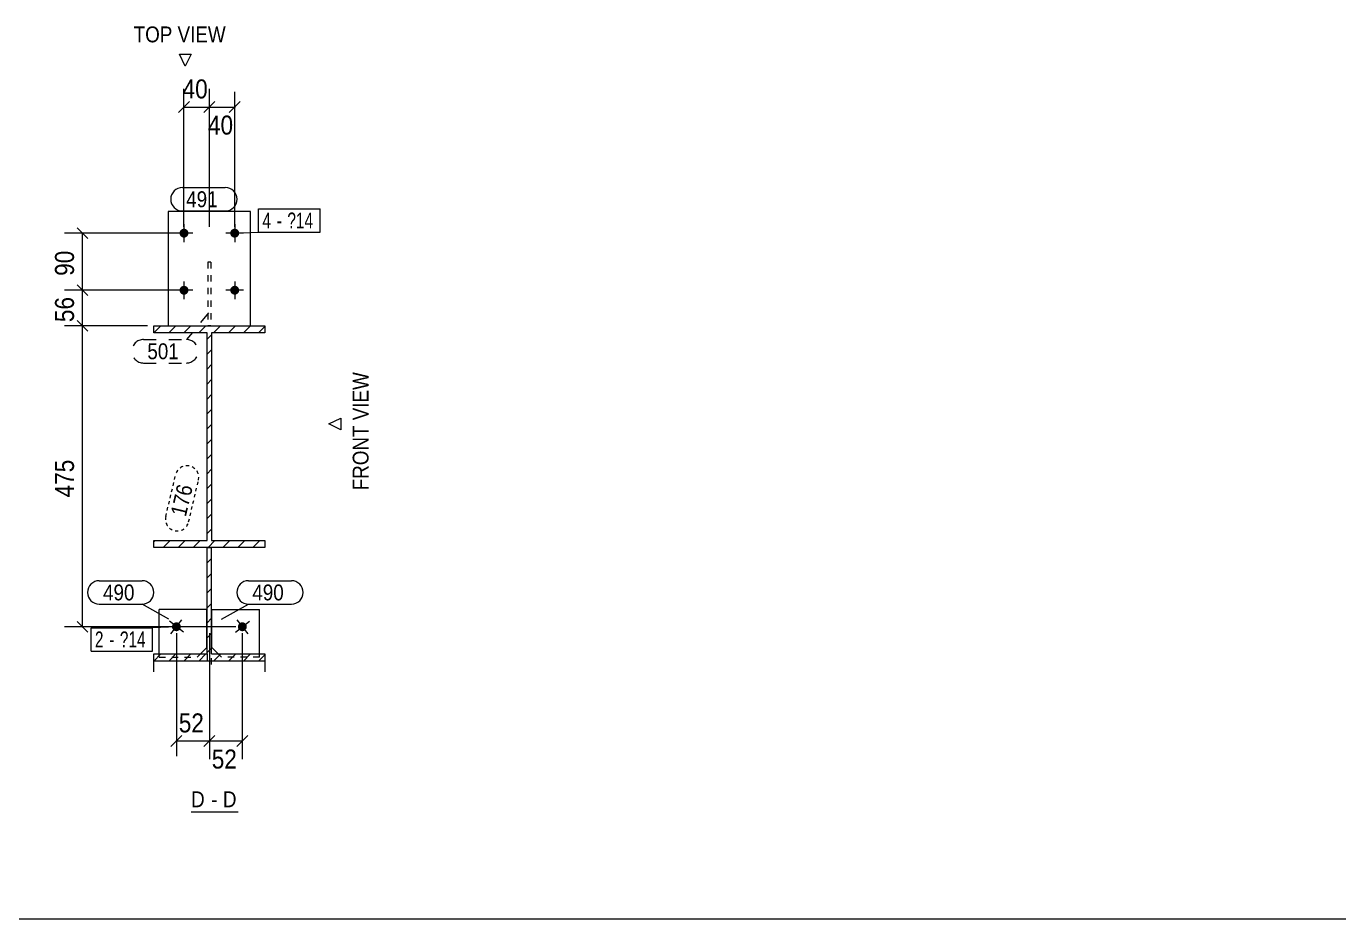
# Model space of a CAD drawing. Header units: millimetres. Extents: x 2 to 825, y 1 to 579.
# Drawn here: x 412.4 to 619.5, y 5 to 145.8 of the extents above; entities that cross this region are included whole.
import ezdxf

# ---------------------------------------------------------------- set-up
doc = ezdxf.new("R2010")
doc.units = ezdxf.units.MM
for name, pattern in [('XKITLINE00', [0]), ('XKITLINE01', [4, 1, -1, 1, -1]), ('XKITLINE02', [4, 2, -2]), ('XKITLINE04', [3, 0.5, -0.5, 0.5, -0.5, 0.5, -0.5])]:
    doc.linetypes.add(name, pattern=pattern)
for name, color, linetype, lineweight in [('Bolt', 3, 'Continuous', 0), ('BoltMark', 7, 'Continuous', 0), ('Dimensions', 7, 'Continuous', 0), ('DrawingSheet', 5, 'Continuous', 0), ('OtherObjectType', 7, 'Continuous', 0), ('Part', 2, 'Continuous', 0), ('PartMark', 7, 'Continuous', 0)]:
    doc.layers.add(name, color=color, linetype=linetype, lineweight=lineweight)
doc.styles.add('ARIAL', font='ARIAL.TTF')
doc.styles.add('ARIAL_NARROW', font='ARIALN.TTF')

# ---------------------------------------------------------------- blocks, each defined once
blk = doc.blocks.new('*A2')
at = {"layer": 'Part', "color": 7, "linetype": 'XKITLINE00', "lineweight": 0}
for p, q in [((432.57, 97.44), (433.67, 98.54)), ((432.57, 97.44), (432.57, 97.44)), ((434.93, 97.44), (436.03, 98.54)), ((437.29, 97.44), (438.39, 98.54)), ((439.65, 97.44), (440.75, 98.54)), ((442, 97.44), (443.1, 98.54)), ((444.36, 97.44), (445.46, 98.54)), ((446.72, 97.44), (447.82, 98.54)), ((449.07, 97.44), (450.07, 98.44)), ((440.97, 96.41), (441.67, 97.11)), ((440.97, 94.05), (441.67, 94.75)), ((440.97, 91.7), (441.67, 92.4)), ((440.97, 89.34), (441.67, 90.04)), ((440.97, 86.98), (441.67, 87.68)), ((440.97, 84.62), (441.67, 85.32)), ((440.97, 82.27), (441.67, 82.97)), ((440.97, 79.91), (441.67, 80.61)), ((440.97, 77.55), (441.67, 78.25)), ((440.97, 75.19), (441.67, 75.89)), ((440.97, 72.84), (441.67, 73.54)), ((440.97, 70.48), (441.67, 71.18)), ((440.97, 68.12), (441.67, 68.82)), ((440.97, 65.77), (441.67, 66.47)), ((432.58, 64.44), (432.78, 64.64)), ((434.03, 63.54), (435.13, 64.64)), ((436.39, 63.54), (437.49, 64.64)), ((438.75, 63.54), (439.85, 64.64)), ((441.11, 63.54), (442.21, 64.64)), ((443.46, 63.54), (444.56, 64.64)), ((445.82, 63.54), (446.92, 64.64)), ((448.18, 63.54), (449.28, 64.64))]:
    blk.add_line(p, q, dxfattribs=at)
blk = doc.blocks.new('*A3')
at = {"layer": 'Part', "color": 7, "linetype": 'XKITLINE00', "lineweight": 0}
for p, q in [((441.03, 63.54), (440.97, 63.48)), ((441.67, 61.82), (440.97, 61.12)), ((441.67, 59.46), (440.97, 58.76)), ((441.67, 57.1), (440.97, 56.4)), ((441.67, 54.75), (440.97, 54.05)), ((441.67, 52.39), (440.97, 51.69)), ((441.67, 50.03), (440.97, 49.33)), ((441.67, 47.68), (440.97, 46.98)), ((433.69, 46.76), (432.57, 45.65)), ((436.05, 46.76), (434.93, 45.65)), ((438.4, 46.76), (437.29, 45.65)), ((440.76, 46.76), (439.65, 45.65)), ((443.12, 46.76), (442, 45.65)), ((445.48, 46.76), (444.36, 45.65)), ((447.83, 46.76), (446.72, 45.65)), ((450.07, 46.65), (449.07, 45.65))]:
    blk.add_line(p, q, dxfattribs=at)
blk = doc.blocks.new('*A122')
at = {"layer": 'Bolt'}
blk.add_hatch(color=3, dxfattribs=at).paths.add_polyline_path([(435.67, 50.52), (435.64, 50.55), (435.62, 50.57), (435.59, 50.6), (435.57, 50.62), (435.55, 50.65), (435.53, 50.68), (435.51, 50.71), (435.5, 50.74), (435.48, 50.77), (435.47, 50.8), (435.46, 50.83), (435.45, 50.87), (435.44, 50.9), (435.43, 50.93), (435.43, 50.97), (435.43, 51), (435.42, 51.04), (435.42, 51.07), (435.43, 51.11), (435.43, 51.14), (435.43, 51.17), (435.44, 51.21), (435.45, 51.24), (435.46, 51.27), (435.47, 51.31), (435.48, 51.34), (435.5, 51.37), (435.51, 51.4), (435.53, 51.43), (435.55, 51.46), (435.57, 51.49), (435.59, 51.51), (435.62, 51.54), (435.64, 51.56), (435.67, 51.58), (435.69, 51.61), (435.72, 51.63), (435.75, 51.65), (435.78, 51.66), (435.81, 51.68), (435.84, 51.7), (435.87, 51.71), (435.9, 51.72), (435.94, 51.73), (435.97, 51.74), (436, 51.75), (436.04, 51.75), (436.07, 51.75), (436.11, 51.76), (436.14, 51.76), (436.17, 51.75), (436.21, 51.75), (436.24, 51.75), (436.28, 51.74), (436.31, 51.73), (436.34, 51.72), (436.37, 51.71), (436.41, 51.7), (436.44, 51.68), (436.47, 51.67), (436.5, 51.65), (436.53, 51.63), (436.55, 51.61), (436.58, 51.59), (436.61, 51.56), (436.63, 51.54), (436.65, 51.51), (436.67, 51.49), (436.7, 51.46), (436.71, 51.43), (436.73, 51.4), (436.75, 51.37), (436.76, 51.34), (436.78, 51.31), (436.79, 51.28), (436.8, 51.24), (436.81, 51.21), (436.81, 51.18), (436.82, 51.14), (436.82, 51.11), (436.82, 51.07), (436.82, 51.04), (436.82, 51.01), (436.82, 50.97), (436.81, 50.94), (436.81, 50.9), (436.8, 50.87), (436.79, 50.84), (436.78, 50.8), (436.76, 50.77), (436.75, 50.74), (436.73, 50.71), (436.72, 50.68), (436.7, 50.65), (436.68, 50.63), (436.65, 50.6), (436.63, 50.57), (436.61, 50.55), (436.58, 50.53), (436.56, 50.5), (436.53, 50.48), (436.5, 50.47), (436.47, 50.45), (436.44, 50.43), (436.41, 50.42), (436.38, 50.4), (436.34, 50.39), (436.31, 50.38), (436.28, 50.37), (436.24, 50.37), (436.21, 50.36), (436.18, 50.36), (436.14, 50.36), (436.11, 50.36), (436.07, 50.36), (436.04, 50.36), (436, 50.37), (435.97, 50.37), (435.94, 50.38), (435.91, 50.39), (435.87, 50.4), (435.84, 50.42), (435.81, 50.43), (435.78, 50.45), (435.75, 50.46), (435.72, 50.48), (435.69, 50.5)], flags=17)
at = {"layer": 'Bolt', "color": 3, "linetype": 'XKITLINE00', "lineweight": 0}
for p, q in [((437.23, 50.2), (435.02, 51.92)), ((435.26, 49.95), (436.98, 52.16))]:
    blk.add_line(p, q, dxfattribs=at)
blk = doc.blocks.new('*A123')
at = {"layer": 'Bolt'}
blk.add_hatch(color=3, dxfattribs=at).paths.add_polyline_path([(446.12, 51.63), (446.15, 51.65), (446.18, 51.67), (446.21, 51.68), (446.24, 51.7), (446.27, 51.71), (446.31, 51.72), (446.34, 51.73), (446.37, 51.74), (446.4, 51.75), (446.44, 51.75), (446.47, 51.75), (446.51, 51.76), (446.54, 51.76), (446.58, 51.75), (446.61, 51.75), (446.64, 51.75), (446.68, 51.74), (446.71, 51.73), (446.74, 51.72), (446.78, 51.71), (446.81, 51.7), (446.84, 51.68), (446.87, 51.66), (446.9, 51.65), (446.93, 51.63), (446.96, 51.61), (446.98, 51.58), (447.01, 51.56), (447.03, 51.54), (447.05, 51.51), (447.08, 51.49), (447.1, 51.46), (447.12, 51.43), (447.13, 51.4), (447.15, 51.37), (447.16, 51.34), (447.18, 51.31), (447.19, 51.27), (447.2, 51.24), (447.21, 51.21), (447.21, 51.17), (447.22, 51.14), (447.22, 51.11), (447.22, 51.07), (447.22, 51.04), (447.22, 51), (447.22, 50.97), (447.21, 50.93), (447.21, 50.9), (447.2, 50.87), (447.19, 50.83), (447.18, 50.8), (447.16, 50.77), (447.15, 50.74), (447.13, 50.71), (447.11, 50.68), (447.1, 50.65), (447.07, 50.62), (447.05, 50.6), (447.03, 50.57), (447.01, 50.55), (446.98, 50.52), (446.95, 50.5), (446.93, 50.48), (446.9, 50.46), (446.87, 50.45), (446.84, 50.43), (446.81, 50.42), (446.77, 50.4), (446.74, 50.39), (446.71, 50.38), (446.68, 50.37), (446.64, 50.37), (446.61, 50.36), (446.57, 50.36), (446.54, 50.36), (446.51, 50.36), (446.47, 50.36), (446.44, 50.36), (446.4, 50.37), (446.37, 50.37), (446.34, 50.38), (446.3, 50.39), (446.27, 50.4), (446.24, 50.42), (446.21, 50.43), (446.18, 50.45), (446.15, 50.47), (446.12, 50.48), (446.09, 50.5), (446.07, 50.53), (446.04, 50.55), (446.02, 50.57), (445.99, 50.6), (445.97, 50.63), (445.95, 50.65), (445.93, 50.68), (445.91, 50.71), (445.9, 50.74), (445.88, 50.77), (445.87, 50.8), (445.86, 50.84), (445.85, 50.87), (445.84, 50.9), (445.83, 50.94), (445.83, 50.97), (445.83, 51.01), (445.82, 51.04), (445.82, 51.07), (445.83, 51.11), (445.83, 51.14), (445.83, 51.18), (445.84, 51.21), (445.85, 51.24), (445.86, 51.28), (445.87, 51.31), (445.88, 51.34), (445.9, 51.37), (445.91, 51.4), (445.93, 51.43), (445.95, 51.46), (445.97, 51.49), (445.99, 51.51), (446.02, 51.54), (446.04, 51.56), (446.07, 51.59), (446.09, 51.61)], flags=17)
at = {"layer": 'Bolt', "color": 3, "linetype": 'XKITLINE00', "lineweight": 0}
for p, q in [((445.42, 50.2), (447.63, 51.92)), ((445.66, 52.16), (447.38, 49.95))]:
    blk.add_line(p, q, dxfattribs=at)
blk = doc.blocks.new('*A124')
at = {"layer": 'Bolt'}
for points in [[(438.02, 113.11), (438.02, 113.07), (438.02, 113.04), (438.01, 113), (438, 112.97), (437.99, 112.94), (437.98, 112.9), (437.97, 112.87), (437.96, 112.84), (437.94, 112.81), (437.92, 112.78), (437.91, 112.75), (437.89, 112.72), (437.86, 112.7), (437.84, 112.67), (437.82, 112.64), (437.79, 112.62), (437.77, 112.6), (437.74, 112.58), (437.71, 112.56), (437.68, 112.54), (437.65, 112.52), (437.62, 112.51), (437.59, 112.49), (437.56, 112.48), (437.53, 112.47), (437.49, 112.46), (437.46, 112.45), (437.43, 112.45), (437.39, 112.44), (437.36, 112.44), (437.32, 112.44), (437.29, 112.44), (437.25, 112.44), (437.22, 112.45), (437.19, 112.45), (437.15, 112.46), (437.12, 112.47), (437.09, 112.48), (437.06, 112.49), (437.02, 112.51), (436.99, 112.52), (436.96, 112.54), (436.93, 112.56), (436.91, 112.58), (436.88, 112.6), (436.85, 112.62), (436.83, 112.64), (436.8, 112.67), (436.78, 112.7), (436.76, 112.72), (436.74, 112.75), (436.72, 112.78), (436.71, 112.81), (436.69, 112.84), (436.68, 112.87), (436.66, 112.9), (436.65, 112.94), (436.64, 112.97), (436.64, 113), (436.63, 113.04), (436.63, 113.07), (436.62, 113.11), (436.62, 113.14), (436.62, 113.17), (436.63, 113.21), (436.63, 113.24), (436.64, 113.28), (436.64, 113.31), (436.65, 113.34), (436.66, 113.38), (436.68, 113.41), (436.69, 113.44), (436.71, 113.47), (436.72, 113.5), (436.74, 113.53), (436.76, 113.56), (436.78, 113.58), (436.8, 113.61), (436.83, 113.63), (436.85, 113.66), (436.88, 113.68), (436.91, 113.7), (436.93, 113.72), (436.96, 113.74), (436.99, 113.76), (437.02, 113.77), (437.06, 113.79), (437.09, 113.8), (437.12, 113.81), (437.15, 113.82), (437.19, 113.83), (437.22, 113.83), (437.25, 113.84), (437.29, 113.84), (437.32, 113.84), (437.36, 113.84), (437.39, 113.84), (437.43, 113.83), (437.46, 113.83), (437.49, 113.82), (437.53, 113.81), (437.56, 113.8), (437.59, 113.79), (437.62, 113.77), (437.65, 113.76), (437.68, 113.74), (437.71, 113.72), (437.74, 113.7), (437.77, 113.68), (437.79, 113.66), (437.82, 113.63), (437.84, 113.61), (437.86, 113.58), (437.89, 113.56), (437.91, 113.53), (437.92, 113.5), (437.94, 113.47), (437.96, 113.44), (437.97, 113.41), (437.98, 113.38), (437.99, 113.34), (438, 113.31), (438.01, 113.28), (438.02, 113.24), (438.02, 113.21), (438.02, 113.17), (438.02, 113.14)], [(446.02, 113.11), (446.02, 113.07), (446.02, 113.04), (446.01, 113), (446, 112.97), (445.99, 112.94), (445.98, 112.9), (445.97, 112.87), (445.96, 112.84), (445.94, 112.81), (445.92, 112.78), (445.91, 112.75), (445.89, 112.72), (445.86, 112.7), (445.84, 112.67), (445.82, 112.64), (445.79, 112.62), (445.77, 112.6), (445.74, 112.58), (445.71, 112.56), (445.68, 112.54), (445.65, 112.52), (445.62, 112.51), (445.59, 112.49), (445.56, 112.48), (445.53, 112.47), (445.49, 112.46), (445.46, 112.45), (445.43, 112.45), (445.39, 112.44), (445.36, 112.44), (445.32, 112.44), (445.29, 112.44), (445.25, 112.44), (445.22, 112.45), (445.19, 112.45), (445.15, 112.46), (445.12, 112.47), (445.09, 112.48), (445.06, 112.49), (445.02, 112.51), (444.99, 112.52), (444.96, 112.54), (444.93, 112.56), (444.91, 112.58), (444.88, 112.6), (444.85, 112.62), (444.83, 112.64), (444.8, 112.67), (444.78, 112.7), (444.76, 112.72), (444.74, 112.75), (444.72, 112.78), (444.71, 112.81), (444.69, 112.84), (444.68, 112.87), (444.66, 112.9), (444.65, 112.94), (444.64, 112.97), (444.64, 113), (444.63, 113.04), (444.63, 113.07), (444.62, 113.11), (444.62, 113.14), (444.62, 113.17), (444.63, 113.21), (444.63, 113.24), (444.64, 113.28), (444.64, 113.31), (444.65, 113.34), (444.66, 113.38), (444.68, 113.41), (444.69, 113.44), (444.71, 113.47), (444.72, 113.5), (444.74, 113.53), (444.76, 113.56), (444.78, 113.58), (444.8, 113.61), (444.83, 113.63), (444.85, 113.66), (444.88, 113.68), (444.91, 113.7), (444.93, 113.72), (444.96, 113.74), (444.99, 113.76), (445.02, 113.77), (445.06, 113.79), (445.09, 113.8), (445.12, 113.81), (445.15, 113.82), (445.19, 113.83), (445.22, 113.83), (445.25, 113.84), (445.29, 113.84), (445.32, 113.84), (445.36, 113.84), (445.39, 113.84), (445.43, 113.83), (445.46, 113.83), (445.49, 113.82), (445.53, 113.81), (445.56, 113.8), (445.59, 113.79), (445.62, 113.77), (445.65, 113.76), (445.68, 113.74), (445.71, 113.72), (445.74, 113.7), (445.77, 113.68), (445.79, 113.66), (445.82, 113.63), (445.84, 113.61), (445.86, 113.58), (445.89, 113.56), (445.91, 113.53), (445.92, 113.5), (445.94, 113.47), (445.96, 113.44), (445.97, 113.41), (445.98, 113.38), (445.99, 113.34), (446, 113.31), (446.01, 113.28), (446.02, 113.24), (446.02, 113.21), (446.02, 113.17), (446.02, 113.14)], [(438.02, 104.11), (438.02, 104.07), (438.02, 104.04), (438.01, 104), (438, 103.97), (437.99, 103.94), (437.98, 103.9), (437.97, 103.87), (437.96, 103.84), (437.94, 103.81), (437.92, 103.78), (437.91, 103.75), (437.89, 103.72), (437.86, 103.7), (437.84, 103.67), (437.82, 103.64), (437.79, 103.62), (437.77, 103.6), (437.74, 103.58), (437.71, 103.56), (437.68, 103.54), (437.65, 103.52), (437.62, 103.51), (437.59, 103.49), (437.56, 103.48), (437.53, 103.47), (437.49, 103.46), (437.46, 103.45), (437.43, 103.45), (437.39, 103.44), (437.36, 103.44), (437.32, 103.44), (437.29, 103.44), (437.25, 103.44), (437.22, 103.45), (437.19, 103.45), (437.15, 103.46), (437.12, 103.47), (437.09, 103.48), (437.06, 103.49), (437.02, 103.51), (436.99, 103.52), (436.96, 103.54), (436.93, 103.56), (436.91, 103.58), (436.88, 103.6), (436.85, 103.62), (436.83, 103.64), (436.8, 103.67), (436.78, 103.7), (436.76, 103.72), (436.74, 103.75), (436.72, 103.78), (436.71, 103.81), (436.69, 103.84), (436.68, 103.87), (436.66, 103.9), (436.65, 103.94), (436.64, 103.97), (436.64, 104), (436.63, 104.04), (436.63, 104.07), (436.62, 104.11), (436.62, 104.14), (436.62, 104.17), (436.63, 104.21), (436.63, 104.24), (436.64, 104.28), (436.64, 104.31), (436.65, 104.34), (436.66, 104.38), (436.68, 104.41), (436.69, 104.44), (436.71, 104.47), (436.72, 104.5), (436.74, 104.53), (436.76, 104.56), (436.78, 104.58), (436.8, 104.61), (436.83, 104.63), (436.85, 104.66), (436.88, 104.68), (436.91, 104.7), (436.93, 104.72), (436.96, 104.74), (436.99, 104.76), (437.02, 104.77), (437.06, 104.79), (437.09, 104.8), (437.12, 104.81), (437.15, 104.82), (437.19, 104.83), (437.22, 104.83), (437.25, 104.84), (437.29, 104.84), (437.32, 104.84), (437.36, 104.84), (437.39, 104.84), (437.43, 104.83), (437.46, 104.83), (437.49, 104.82), (437.53, 104.81), (437.56, 104.8), (437.59, 104.79), (437.62, 104.77), (437.65, 104.76), (437.68, 104.74), (437.71, 104.72), (437.74, 104.7), (437.77, 104.68), (437.79, 104.66), (437.82, 104.63), (437.84, 104.61), (437.86, 104.58), (437.89, 104.56), (437.91, 104.53), (437.92, 104.5), (437.94, 104.47), (437.96, 104.44), (437.97, 104.41), (437.98, 104.38), (437.99, 104.34), (438, 104.31), (438.01, 104.28), (438.02, 104.24), (438.02, 104.21), (438.02, 104.17), (438.02, 104.14)], [(446.02, 104.11), (446.02, 104.07), (446.02, 104.04), (446.01, 104), (446, 103.97), (445.99, 103.94), (445.98, 103.9), (445.97, 103.87), (445.96, 103.84), (445.94, 103.81), (445.92, 103.78), (445.91, 103.75), (445.89, 103.72), (445.86, 103.7), (445.84, 103.67), (445.82, 103.64), (445.79, 103.62), (445.77, 103.6), (445.74, 103.58), (445.71, 103.56), (445.68, 103.54), (445.65, 103.52), (445.62, 103.51), (445.59, 103.49), (445.56, 103.48), (445.53, 103.47), (445.49, 103.46), (445.46, 103.45), (445.43, 103.45), (445.39, 103.44), (445.36, 103.44), (445.32, 103.44), (445.29, 103.44), (445.25, 103.44), (445.22, 103.45), (445.19, 103.45), (445.15, 103.46), (445.12, 103.47), (445.09, 103.48), (445.06, 103.49), (445.02, 103.51), (444.99, 103.52), (444.96, 103.54), (444.93, 103.56), (444.91, 103.58), (444.88, 103.6), (444.85, 103.62), (444.83, 103.64), (444.8, 103.67), (444.78, 103.7), (444.76, 103.72), (444.74, 103.75), (444.72, 103.78), (444.71, 103.81), (444.69, 103.84), (444.68, 103.87), (444.66, 103.9), (444.65, 103.94), (444.64, 103.97), (444.64, 104), (444.63, 104.04), (444.63, 104.07), (444.62, 104.11), (444.62, 104.14), (444.62, 104.17), (444.63, 104.21), (444.63, 104.24), (444.64, 104.28), (444.64, 104.31), (444.65, 104.34), (444.66, 104.38), (444.68, 104.41), (444.69, 104.44), (444.71, 104.47), (444.72, 104.5), (444.74, 104.53), (444.76, 104.56), (444.78, 104.58), (444.8, 104.61), (444.83, 104.63), (444.85, 104.66), (444.88, 104.68), (444.91, 104.7), (444.93, 104.72), (444.96, 104.74), (444.99, 104.76), (445.02, 104.77), (445.06, 104.79), (445.09, 104.8), (445.12, 104.81), (445.15, 104.82), (445.19, 104.83), (445.22, 104.83), (445.25, 104.84), (445.29, 104.84), (445.32, 104.84), (445.36, 104.84), (445.39, 104.84), (445.43, 104.83), (445.46, 104.83), (445.49, 104.82), (445.53, 104.81), (445.56, 104.8), (445.59, 104.79), (445.62, 104.77), (445.65, 104.76), (445.68, 104.74), (445.71, 104.72), (445.74, 104.7), (445.77, 104.68), (445.79, 104.66), (445.82, 104.63), (445.84, 104.61), (445.86, 104.58), (445.89, 104.56), (445.91, 104.53), (445.92, 104.5), (445.94, 104.47), (445.96, 104.44), (445.97, 104.41), (445.98, 104.38), (445.99, 104.34), (446, 104.31), (446.01, 104.28), (446.02, 104.24), (446.02, 104.21), (446.02, 104.17), (446.02, 104.14)]]:
    blk.add_hatch(color=3, dxfattribs=at).paths.add_polyline_path(points, flags=17)
at = {"layer": 'Bolt', "color": 3, "linetype": 'XKITLINE00', "lineweight": 0}
for p, q in [((437.32, 114.54), (437.32, 111.74)), ((445.32, 114.54), (445.32, 111.74)), ((438.72, 113.14), (435.92, 113.14)), ((446.72, 113.14), (443.92, 113.14)), ((438.72, 104.14), (435.92, 104.14)), ((437.32, 105.54), (437.32, 102.74)), ((446.72, 104.14), (443.92, 104.14)), ((445.32, 105.54), (445.32, 102.74))]:
    blk.add_line(p, q, dxfattribs=at)
blk = doc.blocks.new('*A125')
at = {"layer": 'Part', "color": 2, "linetype": 'XKITLINE00', "lineweight": 0}
for p, q in [((432.57, 97.44), (432.57, 98.54)), ((432.57, 98.54), (450.07, 98.54)), ((440.97, 97.44), (432.57, 97.44)), ((440.97, 64.64), (440.97, 97.44)), ((450.07, 97.44), (441.67, 97.44)), ((441.67, 97.44), (441.67, 64.64)), ((450.07, 98.54), (450.07, 97.44)), ((432.57, 63.54), (432.57, 64.64)), ((432.57, 64.64), (440.97, 64.64)), ((441.67, 64.64), (450.07, 64.64)), ((450.07, 64.64), (450.07, 63.54)), ((450.07, 63.54), (432.57, 63.54))]:
    blk.add_line(p, q, dxfattribs=at)
blk = doc.blocks.new('*A126')
at = {"layer": 'Part', "color": 2, "linetype": 'XKITLINE00', "lineweight": 0}
for p, q in [((440.92, 53.76), (433.42, 53.76)), ((433.42, 46.76), (433.42, 53.76)), ((440.92, 47.76), (440.92, 53.76)), ((439.93, 46.76), (440.92, 47.76))]:
    blk.add_line(p, q, dxfattribs=at)
at = {"layer": 'Part', "color": 7, "linetype": 'XKITLINE01', "lineweight": 0}
for p, q in [((433.42, 46.26), (433.42, 46.76)), ((433.42, 46.26), (439.42, 46.26)), ((439.42, 46.26), (439.93, 46.76))]:
    blk.add_line(p, q, dxfattribs=at)
blk = doc.blocks.new('*A127')
at = {"layer": 'Part', "color": 2, "linetype": 'XKITLINE00', "lineweight": 0}
for p, q in [((441.72, 47.76), (441.72, 53.76)), ((441.72, 53.76), (449.22, 53.76)), ((449.22, 46.76), (449.22, 53.76)), ((442.72, 46.76), (441.72, 47.76))]:
    blk.add_line(p, q, dxfattribs=at)
at = {"layer": 'Part', "color": 7, "linetype": 'XKITLINE01', "lineweight": 0}
for p, q in [((443.22, 46.26), (442.72, 46.76)), ((449.22, 46.26), (443.22, 46.26)), ((449.22, 46.26), (449.22, 46.76))]:
    blk.add_line(p, q, dxfattribs=at)
blk = doc.blocks.new('*A128')
at = {"layer": 'Part', "color": 7, "linetype": 'XKITLINE01', "lineweight": 0}
for p, q in [((441.57, 108.54), (441.07, 108.54)), ((441.07, 108.54), (441.07, 98.54)), ((441.57, 108.54), (441.57, 98.54)), ((441.57, 98.54), (441.07, 98.54))]:
    blk.add_line(p, q, dxfattribs=at)
blk = doc.blocks.new('*A129')
at = {"layer": 'Part', "color": 2, "linetype": 'XKITLINE00', "lineweight": 0}
for p, q in [((447.82, 116.54), (434.82, 116.54)), ((434.82, 116.54), (434.82, 98.54)), ((447.82, 98.54), (447.82, 116.54))]:
    blk.add_line(p, q, dxfattribs=at)
at = {"layer": 'Part', "color": 7, "linetype": 'XKITLINE01', "lineweight": 0}
blk.add_line((434.82, 98.54), (447.82, 98.54), dxfattribs=at)
blk = doc.blocks.new('*A130')
at = {"layer": 'Part', "color": 2, "linetype": 'XKITLINE00', "lineweight": 0}
for p, q in [((440.97, 46.76), (440.97, 63.54)), ((440.97, 63.54), (441.67, 63.54)), ((441.67, 63.54), (441.67, 63.54)), ((441.67, 46.76), (441.67, 63.54)), ((432.57, 43.97), (432.57, 46.76)), ((432.57, 46.76), (440.97, 46.76)), ((450.07, 45.65), (432.57, 45.65)), ((441.67, 46.76), (450.07, 46.76)), ((450.07, 46.76), (450.07, 43.97))]:
    blk.add_line(p, q, dxfattribs=at)
at = {"layer": 'Part', "color": 7, "linetype": 'XKITLINE01', "lineweight": 0}
for p, q in [((440.97, 46.76), (440.97, 45.08)), ((441.67, 45.08), (441.67, 46.76))]:
    blk.add_line(p, q, dxfattribs=at)
blk = doc.blocks.new('*A140')
at = {"layer": 'DrawingSheet', "color": 5, "linetype": 'XKITLINE00', "lineweight": 0}
blk.add_line((5, 5), (825, 5), dxfattribs=at)
blk = doc.blocks.new('*A261')
at = {"layer": 'Dimensions', "color": 7, "linetype": 'XKITLINE00', "lineweight": 0}
for p, q in [((420.47, 99.39), (422.17, 97.69)), ((431.57, 98.54), (418.47, 98.54)), ((421.32, 51.06), (421.32, 98.54)), ((420.47, 51.9), (422.17, 50.21)), ((445.52, 51.06), (418.47, 51.06))]:
    blk.add_line(p, q, dxfattribs=at)
at = {"layer": 'Dimensions', "color": 3}
for p in [(421.32, 98.54), (421.32, 51.06)]:
    blk.add_point(p, dxfattribs=at)
at = {"layer": 'Dimensions', "color": 3, "style": 'ARIAL', "width": 0.85}
blk.add_text('475', height=3, rotation=90.0002, dxfattribs=at).set_placement((419.97, 71.46))
blk = doc.blocks.new('*A262')
at = {"layer": 'Dimensions', "color": 7, "linetype": 'XKITLINE00', "lineweight": 0}
for p, q in [((436.32, 104.14), (418.47, 104.14)), ((420.47, 104.99), (422.17, 103.29)), ((421.32, 98.54), (421.32, 104.14)), ((420.47, 99.39), (422.17, 97.69)), ((431.57, 98.54), (418.47, 98.54))]:
    blk.add_line(p, q, dxfattribs=at)
at = {"layer": 'Dimensions', "color": 3}
for p in [(421.32, 104.14), (421.32, 98.54)]:
    blk.add_point(p, dxfattribs=at)
at = {"layer": 'Dimensions', "color": 3, "style": 'ARIAL', "width": 0.85}
blk.add_text('56', height=3, rotation=90.0002, dxfattribs=at).set_placement((419.97, 99.11))
blk = doc.blocks.new('*A263')
at = {"layer": 'Dimensions', "color": 7, "linetype": 'XKITLINE00', "lineweight": 0}
for p, q in [((420.47, 113.99), (422.17, 112.29)), ((436.32, 113.14), (418.47, 113.14)), ((421.32, 104.14), (421.32, 113.14)), ((436.32, 104.14), (418.47, 104.14)), ((420.47, 104.99), (422.17, 103.29))]:
    blk.add_line(p, q, dxfattribs=at)
at = {"layer": 'Dimensions', "color": 3}
for p in [(421.32, 113.14), (421.32, 104.14)]:
    blk.add_point(p, dxfattribs=at)
at = {"layer": 'Dimensions', "color": 3, "style": 'ARIAL', "width": 0.85}
blk.add_text('90', height=3, rotation=90.0002, dxfattribs=at).set_placement((419.97, 106.41))
blk = doc.blocks.new('*A264')
at = {"layer": 'Dimensions', "color": 7, "linetype": 'XKITLINE00', "lineweight": 0}
for p, q in [((436.12, 50.06), (436.12, 30.64)), ((441.32, 50.06), (441.32, 30.64)), ((436.97, 33.89), (435.27, 32.19)), ((442.17, 33.89), (440.47, 32.19)), ((436.12, 33.04), (441.32, 33.04))]:
    blk.add_line(p, q, dxfattribs=at)
at = {"layer": 'Dimensions', "color": 3}
for p in [(436.12, 33.04), (441.32, 33.04)]:
    blk.add_point(p, dxfattribs=at)
at = {"layer": 'Dimensions', "color": 3, "style": 'ARIAL', "width": 0.85}
blk.add_text('52', height=3, dxfattribs=at).set_placement((436.5, 34.39))
blk = doc.blocks.new('*A265')
at = {"layer": 'Dimensions', "color": 7, "linetype": 'XKITLINE00', "lineweight": 0}
for p, q in [((441.32, 50.06), (441.32, 30.19)), ((446.52, 50.06), (446.52, 30.19)), ((442.17, 33.89), (440.47, 32.19)), ((447.37, 33.89), (445.67, 32.19)), ((441.32, 33.04), (446.52, 33.04))]:
    blk.add_line(p, q, dxfattribs=at)
at = {"layer": 'Dimensions', "color": 3}
for p in [(441.32, 33.04), (446.52, 33.04)]:
    blk.add_point(p, dxfattribs=at)
at = {"layer": 'Dimensions', "color": 3, "style": 'ARIAL', "width": 0.85}
blk.add_text('52', height=3, dxfattribs=at).set_placement((441.7, 28.69))
blk = doc.blocks.new('*A266')
at = {"layer": 'Dimensions', "color": 7, "linetype": 'XKITLINE00', "lineweight": 0}
for p, q in [((437.32, 114.14), (437.32, 135.89)), ((441.32, 114.14), (441.32, 135.89)), ((438.17, 133.89), (436.47, 132.19)), ((437.32, 133.04), (441.32, 133.04)), ((442.17, 133.89), (440.47, 132.19))]:
    blk.add_line(p, q, dxfattribs=at)
at = {"layer": 'Dimensions', "color": 3}
for p in [(437.32, 133.04), (441.32, 133.04)]:
    blk.add_point(p, dxfattribs=at)
at = {"layer": 'Dimensions', "color": 3, "style": 'ARIAL', "width": 0.85}
blk.add_text('40', height=3, dxfattribs=at).set_placement((437.1, 134.39))
blk = doc.blocks.new('*A267')
at = {"layer": 'Dimensions', "color": 7, "linetype": 'XKITLINE00', "lineweight": 0}
for p, q in [((441.32, 114.14), (441.32, 135.44)), ((445.32, 114.14), (445.32, 135.44)), ((442.17, 133.89), (440.47, 132.19)), ((441.32, 133.04), (445.32, 133.04)), ((446.17, 133.89), (444.47, 132.19))]:
    blk.add_line(p, q, dxfattribs=at)
at = {"layer": 'Dimensions', "color": 3}
for p in [(441.32, 133.04), (445.32, 133.04)]:
    blk.add_point(p, dxfattribs=at)
at = {"layer": 'Dimensions', "color": 3, "style": 'ARIAL', "width": 0.85}
blk.add_text('40', height=3, dxfattribs=at).set_placement((441.1, 128.69))
blk = doc.blocks.new('*A268')
at = {"layer": 'BoltMark', "color": 7, "linetype": 'XKITLINE00', "lineweight": 0}
for p, q in [((449.09, 116.99), (458.78, 116.99)), ((449.09, 113.29), (449.09, 116.99)), ((458.78, 113.29), (458.78, 116.99)), ((445.32, 113.14), (449.09, 113.29)), ((449.09, 113.29), (458.78, 113.29))]:
    blk.add_line(p, q, dxfattribs=at)
at = {"layer": 'BoltMark', "color": 3, "style": 'ARIAL_NARROW', "width": 0.85}
for s, p in [('4', (449.69, 113.89)), ('?14', (453.62, 113.89)), ('-', (451.96, 113.89))]:
    blk.add_text(s, height=2.5, dxfattribs=at).set_placement(p)
blk = doc.blocks.new('*A269')
at = {"layer": 'BoltMark', "color": 7, "linetype": 'XKITLINE00', "lineweight": 0}
for p, q in [((422.67, 50.91), (432.36, 50.91)), ((422.67, 47.21), (422.67, 50.91)), ((436.12, 51.06), (432.36, 50.91)), ((432.36, 47.21), (432.36, 50.91)), ((422.67, 47.21), (432.36, 47.21))]:
    blk.add_line(p, q, dxfattribs=at)
at = {"layer": 'BoltMark', "color": 3, "style": 'ARIAL_NARROW', "width": 0.85}
for s, p in [('2', (423.27, 47.81)), ('?14', (427.2, 47.81)), ('-', (425.54, 47.81))]:
    blk.add_text(s, height=2.5, dxfattribs=at).set_placement(p)
blk = doc.blocks.new('*A270')
at = {"layer": 'PartMark', "color": 7, "linetype": 'XKITLINE04', "lineweight": 0}
for p, q in [((434.45, 68.44), (436, 75.02)), ((438.05, 67.59), (439.6, 74.17))]:
    blk.add_line(p, q, dxfattribs=at)
for centre, start, end in [((437.8, 74.6), 346.7201, 166.7201), ((436.25, 68.02), 166.7201, 346.7201)]:
    blk.add_arc(centre, 1.85, start, end, dxfattribs=at)
at = {"layer": 'PartMark', "color": 3, "style": 'ARIAL', "width": 0.85}
blk.add_text('176', height=2.5, rotation=76.719, dxfattribs=at).set_placement((437.6, 68.31))
blk = doc.blocks.new('*A271')
at = {"layer": 'PartMark', "color": 7, "linetype": 'XKITLINE00', "lineweight": 0}
for p, q in [((437.07, 120.34), (443.84, 120.34)), ((437.07, 116.64), (443.84, 116.64))]:
    blk.add_line(p, q, dxfattribs=at)
for centre, start, end in [((437.07, 118.49), 90, 270), ((443.84, 118.49), 270, 90)]:
    blk.add_arc(centre, 1.85, start, end, dxfattribs=at)
at = {"layer": 'PartMark', "color": 3, "style": 'ARIAL', "width": 0.85}
blk.add_text('491', height=2.5, dxfattribs=at).set_placement((437.67, 117.24))
blk = doc.blocks.new('*A272')
at = {"layer": 'PartMark', "color": 7, "linetype": 'XKITLINE02', "lineweight": 0}
for p, q in [((441.2, 100.57), (437.7, 96.36)), ((430.94, 96.36), (437.7, 96.36)), ((430.94, 92.66), (437.7, 92.66))]:
    blk.add_line(p, q, dxfattribs=at)
for centre, start, end in [((430.94, 94.51), 90, 270), ((437.7, 94.51), 270, 90)]:
    blk.add_arc(centre, 1.85, start, end, dxfattribs=at)
at = {"layer": 'PartMark', "color": 3, "style": 'ARIAL', "width": 0.85}
blk.add_text('501', height=2.5, dxfattribs=at).set_placement((431.54, 93.26))
blk = doc.blocks.new('*A273')
at = {"layer": 'PartMark', "color": 7, "linetype": 'XKITLINE00', "lineweight": 0}
for p, q in [((447.5, 58.32), (454.26, 58.32)), ((443.25, 52.23), (447.5, 54.62)), ((447.5, 54.62), (454.26, 54.62))]:
    blk.add_line(p, q, dxfattribs=at)
for centre, start, end in [((447.5, 56.47), 90, 270), ((454.26, 56.47), 270, 90)]:
    blk.add_arc(centre, 1.85, start, end, dxfattribs=at)
at = {"layer": 'PartMark', "color": 3, "style": 'ARIAL', "width": 0.85}
blk.add_text('490', height=2.5, dxfattribs=at).set_placement((448.1, 55.22))
blk = doc.blocks.new('*A274')
at = {"layer": 'PartMark', "color": 7, "linetype": 'XKITLINE00', "lineweight": 0}
for p, q in [((423.95, 58.32), (430.71, 58.32)), ((423.95, 54.62), (430.71, 54.62)), ((434.95, 52.23), (430.71, 54.62))]:
    blk.add_line(p, q, dxfattribs=at)
for centre, start, end in [((423.95, 56.47), 90, 270), ((430.71, 56.47), 270, 90)]:
    blk.add_arc(centre, 1.85, start, end, dxfattribs=at)
at = {"layer": 'PartMark', "color": 3, "style": 'ARIAL', "width": 0.85}
blk.add_text('490', height=2.5, dxfattribs=at).set_placement((424.55, 55.22))
blk = doc.blocks.new('*A275')
at = {"layer": 'OtherObjectType', "color": 7, "linetype": 'XKITLINE00', "lineweight": 0}
for p, q in [((437.53, 139.49), (436.59, 141.36)), ((436.59, 141.36), (438.46, 141.36)), ((438.46, 141.36), (437.53, 139.49)), ((437.53, 139.49), (437.53, 139.49)), ((460.18, 83.04), (462.05, 83.98)), ((462.05, 82.1), (460.18, 83.04)), ((460.18, 83.04), (460.18, 83.04)), ((462.05, 83.98), (462.05, 82.1)), ((438.44, 21.84), (445.86, 21.84))]:
    blk.add_line(p, q, dxfattribs=at)
at = {"layer": 'OtherObjectType', "color": 7, "style": 'ARIAL', "width": 0.85}
for s, p in [('TOP VIEW', (429.38, 143.24)), ('D', (438.44, 22.59)), ('D', (443.46, 22.59)), ('-', (441.6, 22.59))]:
    blk.add_text(s, height=2.5, dxfattribs=at).set_placement(p)
blk.add_text('FRONT VIEW', height=2.5, rotation=90, dxfattribs=at).set_placement((466.43, 72.58))

msp = doc.modelspace()

# ---------------------------------------------------------------- block references
at = {"lineweight": 0}
for name in ['*A140', '*A266', '*A267', '*A271', '*A129', '*A268', '*A263', '*A124', '*A128', '*A262', '*A261', '*A272', '*A2', '*A125', '*A270', '*A3', '*A130', '*A274', '*A273', '*A126', '*A122', '*A127', '*A123', '*A269', '*A264', '*A265']:
    msp.add_blockref(name, (0, 0), dxfattribs=at)
at = {"layer": 'OtherObjectType', "lineweight": 0}
msp.add_blockref('*A275', (0, 0), dxfattribs=at)

doc.saveas('drawing.dxf')
